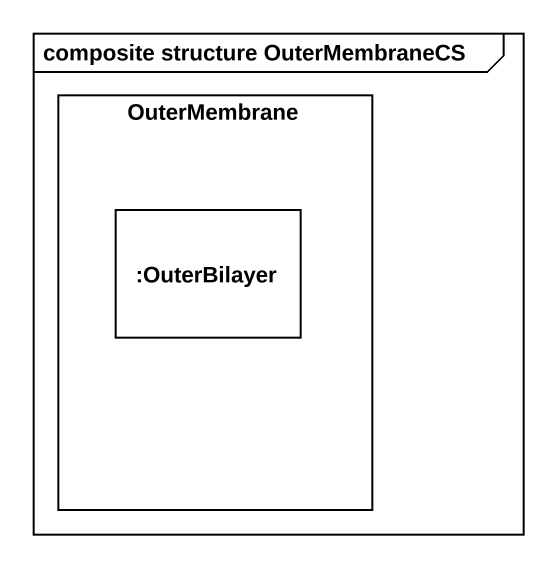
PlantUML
@startuml
mainframe composite structure OuterMembraneCS
rectangle OuterMembrane {
  rectangle ":OuterBilayer" as OuterBilayer
}
@enduml
